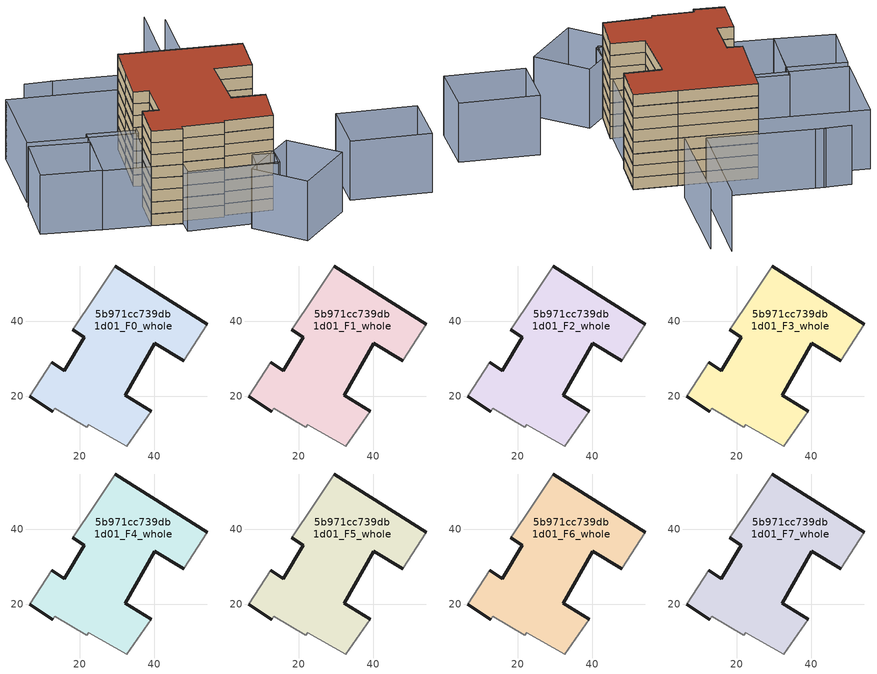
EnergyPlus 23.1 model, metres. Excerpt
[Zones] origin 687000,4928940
5b971cc739db1d01_F0_whole
 floor ground (EU_floor_Construction): 39.11,15.9 32.14,20.26 40.06,34.09 47.8,29.4 54.18,39.28 45.39,44.75 29.49,54.88 24.17,46.79 18.08,37.77 21.21,35.71 15.77,26.81 12.42,29.01 6.53,19.9 12.68,15.78 13.31,16.78 21.81,11.59 22.43,12.28 32.55,6.59 z0
 wall outside (EU_wall_Construction): 12.42,29.01 15.77,26.81 21.21,35.71 18.08,37.77 / 29.49,54.88 45.39,44.75 54.18,39.28 / 47.8,29.4 40.06,34.09 32.14,20.26 39.11,15.9 / 12.68,15.78 6.53,19.9 z0:3
 wall adiabatic (EU_wall_Construction): 6.53,19.9 12.42,29.01 / 18.08,37.77 24.17,46.79 29.49,54.88 / 54.18,39.28 47.8,29.4 / 39.11,15.9 32.55,6.59 22.43,12.28 21.81,11.59 13.31,16.78 12.68,15.78 z0:3
5b971cc739db1d01_F1_whole
 floor to 5b971cc739db1d01_F0_whole (EU_floor_Construction): 39.11,15.9 32.13,20.26 40.05,34.09 47.79,29.4 54.17,39.28 45.38,44.75 29.49,54.88 24.17,46.79 18.08,37.77 21.21,35.71 15.77,26.81 12.42,29.01 6.53,19.9 12.68,15.78 13.3,16.78 21.81,11.59 22.42,12.28 32.54,6.59 z3
 wall outside (EU_wall_Construction): 12.42,29.01 15.77,26.81 21.21,35.71 18.08,37.77 / 29.49,54.88 45.39,44.75 54.18,39.28 / 47.8,29.4 40.06,34.09 32.14,20.26 39.11,15.9 / 12.68,15.78 6.53,19.9 z3:6
 wall adiabatic (EU_wall_Construction): 6.53,19.9 12.42,29.01 / 18.08,37.77 24.17,46.79 29.49,54.88 / 54.18,39.28 47.8,29.4 / 39.11,15.9 32.55,6.59 22.43,12.28 21.81,11.59 13.31,16.78 12.68,15.78 z3:6
5b971cc739db1d01_F2_whole
 floor to 5b971cc739db1d01_F1_whole (EU_floor_Construction): 39.11,15.9 32.13,20.26 40.05,34.09 47.79,29.4 54.17,39.28 45.38,44.75 29.49,54.88 24.17,46.79 18.08,37.77 21.21,35.71 15.77,26.81 12.42,29.01 6.53,19.9 12.68,15.78 13.3,16.78 21.81,11.59 22.42,12.28 32.54,6.59 z6
 wall outside (EU_wall_Construction): 12.42,29.01 15.77,26.81 21.21,35.71 18.08,37.77 / 29.49,54.88 45.39,44.75 54.18,39.28 / 47.8,29.4 40.06,34.09 32.14,20.26 39.11,15.9 / 12.68,15.78 6.53,19.9 z6:9
 wall adiabatic (EU_wall_Construction): 6.53,19.9 12.42,29.01 / 18.08,37.77 24.17,46.79 29.49,54.88 / 54.18,39.28 47.8,29.4 / 39.11,15.9 32.55,6.59 22.43,12.28 21.81,11.59 13.31,16.78 12.68,15.78 z6:9
5b971cc739db1d01_F3_whole
 floor to 5b971cc739db1d01_F2_whole (EU_floor_Construction): 39.11,15.9 32.13,20.26 40.05,34.09 47.79,29.4 54.17,39.28 45.38,44.75 29.49,54.88 24.17,46.79 18.08,37.77 21.21,35.71 15.77,26.81 12.42,29.01 6.53,19.9 12.68,15.78 13.3,16.78 21.81,11.59 22.42,12.28 32.54,6.59 z9
 wall outside (EU_wall_Construction): 12.42,29.01 15.77,26.81 21.21,35.71 18.08,37.77 / 29.49,54.88 45.39,44.75 54.18,39.28 / 47.8,29.4 40.06,34.09 32.14,20.26 39.11,15.9 / 12.68,15.78 6.53,19.9 z9:12
 wall adiabatic (EU_wall_Construction): 6.53,19.9 12.42,29.01 / 18.08,37.77 24.17,46.79 29.49,54.88 / 54.18,39.28 47.8,29.4 / 39.11,15.9 32.55,6.59 22.43,12.28 21.81,11.59 13.31,16.78 12.68,15.78 z9:12
5b971cc739db1d01_F4_whole
 floor to 5b971cc739db1d01_F3_whole (EU_floor_Construction): 39.11,15.9 32.13,20.26 40.05,34.09 47.79,29.4 54.17,39.28 45.38,44.75 29.49,54.88 24.17,46.79 18.08,37.77 21.21,35.71 15.77,26.81 12.42,29.01 6.53,19.9 12.68,15.78 13.3,16.78 21.81,11.59 22.42,12.28 32.54,6.59 z12
 wall outside (EU_wall_Construction): 12.42,29.01 15.77,26.81 21.21,35.71 18.08,37.77 / 29.49,54.88 45.39,44.75 54.18,39.28 / 47.8,29.4 40.06,34.09 32.14,20.26 39.11,15.9 / 12.68,15.78 6.53,19.9 z12:15
 wall adiabatic (EU_wall_Construction): 6.53,19.9 12.42,29.01 / 18.08,37.77 24.17,46.79 29.49,54.88 / 54.18,39.28 47.8,29.4 / 39.11,15.9 32.55,6.59 22.43,12.28 21.81,11.59 13.31,16.78 12.68,15.78 z12:15
5b971cc739db1d01_F5_whole
 floor to 5b971cc739db1d01_F4_whole (EU_floor_Construction): 39.11,15.9 32.13,20.26 40.05,34.09 47.79,29.4 54.17,39.28 45.38,44.75 29.49,54.88 24.17,46.79 18.08,37.77 21.21,35.71 15.77,26.81 12.42,29.01 6.53,19.9 12.68,15.78 13.3,16.78 21.81,11.59 22.42,12.28 32.54,6.59 z15
 wall outside (EU_wall_Construction): 12.42,29.01 15.77,26.81 21.21,35.71 18.08,37.77 / 29.49,54.88 45.39,44.75 54.18,39.28 / 47.8,29.4 40.06,34.09 32.14,20.26 39.11,15.9 / 12.68,15.78 6.53,19.9 z15:18
 wall adiabatic (EU_wall_Construction): 6.53,19.9 12.42,29.01 / 18.08,37.77 24.17,46.79 29.49,54.88 / 54.18,39.28 47.8,29.4 / 39.11,15.9 32.55,6.59 22.43,12.28 21.81,11.59 13.31,16.78 12.68,15.78 z15:18
5b971cc739db1d01_F6_whole
 floor to 5b971cc739db1d01_F5_whole (EU_floor_Construction): 39.11,15.9 32.13,20.26 40.05,34.09 47.79,29.4 54.17,39.28 45.38,44.75 29.49,54.88 24.17,46.79 18.08,37.77 21.21,35.71 15.77,26.81 12.42,29.01 6.53,19.9 12.68,15.78 13.3,16.78 21.81,11.59 22.42,12.28 32.54,6.59 z18
 wall outside (EU_wall_Construction): 12.42,29.01 15.77,26.81 21.21,35.71 18.08,37.77 / 29.49,54.88 45.39,44.75 54.18,39.28 / 47.8,29.4 40.06,34.09 32.14,20.26 39.11,15.9 / 12.68,15.78 6.53,19.9 z18:21
 wall adiabatic (EU_wall_Construction): 6.53,19.9 12.42,29.01 / 18.08,37.77 24.17,46.79 29.49,54.88 / 54.18,39.28 47.8,29.4 / 39.11,15.9 32.55,6.59 22.43,12.28 21.81,11.59 13.31,16.78 12.68,15.78 z18:21
5b971cc739db1d01_F7_whole
 floor to 5b971cc739db1d01_F6_whole (EU_floor_Construction): 39.11,15.9 32.13,20.26 40.05,34.09 47.79,29.4 54.17,39.28 45.38,44.75 29.49,54.88 24.17,46.79 18.08,37.77 21.21,35.71 15.77,26.81 12.42,29.01 6.53,19.9 12.68,15.78 13.3,16.78 21.81,11.59 22.42,12.28 32.54,6.59 z21
 wall outside (EU_wall_Construction): 12.42,29.01 15.77,26.81 21.21,35.71 18.08,37.77 / 29.49,54.88 45.39,44.75 54.18,39.28 / 47.8,29.4 40.06,34.09 32.14,20.26 39.11,15.9 / 12.68,15.78 6.53,19.9 z21:24
 wall adiabatic (EU_wall_Construction): 6.53,19.9 12.42,29.01 / 18.08,37.77 24.17,46.79 29.49,54.88 / 54.18,39.28 47.8,29.4 / 39.11,15.9 32.55,6.59 22.43,12.28 21.81,11.59 13.31,16.78 12.68,15.78 z21:24
 roof outside (EU_roof_Construction): 45.39,44.75 54.18,39.28 47.8,29.4 40.06,34.09 32.14,20.26 39.11,15.9 32.55,6.59 22.43,12.28 21.81,11.59 13.31,16.78 12.68,15.78 6.53,19.9 12.42,29.01 15.77,26.81 21.21,35.71 18.08,37.77 24.17,46.79 29.49,54.88 z24
shading: 32.32,6.23 53.37,39.79 / 23.62,67.76 16.17,71.89 / 48.76,50.63 63.25,74.3 / 60.72,78.56 45.16,53.99 / 45.16,53.99 21.65,68.88 / 31.8,5.59 28.8,1.09 / 28.8,1.09 24.59,3.9 / 24.59,3.9 27.59,8.4 / 27.59,8.4 31.8,5.59 / 43.4,-4.92 26.98,-10.59 / 26.98,-10.59 22.27,3.04 / 22.27,3.04 38.69,8.71 / 38.69,8.71 43.4,-4.92 / 56.55,10.95 72.96,1.1 / 72.96,1.1 65.27,-11.71 / 65.27,-11.71 48.86,-1.86 / 48.86,-1.86 56.55,10.95 / 13.52,17.29 32.55,6.59 / 32.55,6.59 29.64,1.42 / 29.64,1.42 10.62,12.12 / 10.62,12.12 13.52,17.29 / 17.26,36.5 6.53,19.9 / 6.53,19.9 -2.97,26.04 / -2.97,26.04 7.76,42.64 / 7.76,42.64 17.26,36.5 / 5.6,38.99 -2.85,26.22 / -2.85,26.22 -14.91,34.2 / -14.91,34.2 -6.46,46.97 / -6.46,46.97 5.6,38.99 / 7.46,68.78 29.49,54.88 / 29.49,54.88 16.84,34.85 / 16.84,34.85 -5.18,48.75 / -5.18,48.75 7.46,68.78 z0:15
[Building]
EU S2 Campaign: North Axis=0; Terrain=City; Solar Distribution=FullExterior
[Site:Location]
Bologna: Latitude=44.5; Longitude=11.25; Time Zone=1; Elevation=37
[SizingPeriod:WeatherFileDays]
AnnualSizingPeriod: Begin Month=1; Begin Day of Month=1; End Month=12; End Day of Month=31; Day of Week for Start Day=Monday; Use Weather File Daylight Saving Period=No; Use Weather File Rain and Snow Indicators=No
[MATERIAL]
EU_InternalMass_Material: Roughness=MediumRough; Thickness=0.1; Conductivity=1; Density=1800; Specific Heat=900; Thermal Absorptance=0.9; Solar Absorptance=0.7; Visible Absorptance=0.7
[MATERIAL:NOMASS] Roughness=MediumRough; Thermal Absorptance=0.9; Solar Absorptance=0.7; Visible Absorptance=0.7
Name | Thermal Resistance
EU_wall_NoMass | 0.905828
EU_roof_NoMass | 0.37593
EU_floor_NoMass | 0.67114
[CONSTRUCTION]
EU_wall_Construction: EU_wall_NoMass
EU_roof_Construction: EU_roof_NoMass
EU_floor_Construction: EU_floor_NoMass
EU_InternalMass_Construction: EU_InternalMass_Material
[ZONE] Type=1; Multiplier=1; Ceiling Height=autocalculate; Volume=3031.76; Floor Area=autocalculate; Part of Total Floor Area=Yes
5b971cc739db1d01_F0_whole; 5b971cc739db1d01_F1_whole; 5b971cc739db1d01_F2_whole; 5b971cc739db1d01_F3_whole; 5b971cc739db1d01_F4_whole; 5b971cc739db1d01_F5_whole; 5b971cc739db1d01_F6_whole; 5b971cc739db1d01_F7_whole
[INTERNALMASS] Construction=EU_InternalMass_Construction; Surface Area=1010.59
Name | Zone or ZoneList
5b971cc739db1d01_F0_whole_EU_InternalMass | 5b971cc739db1d01_F0_whole
5b971cc739db1d01_F1_whole_EU_InternalMass | 5b971cc739db1d01_F1_whole
5b971cc739db1d01_F2_whole_EU_InternalMass | 5b971cc739db1d01_F2_whole
5b971cc739db1d01_F3_whole_EU_InternalMass | 5b971cc739db1d01_F3_whole
5b971cc739db1d01_F4_whole_EU_InternalMass | 5b971cc739db1d01_F4_whole
5b971cc739db1d01_F5_whole_EU_InternalMass | 5b971cc739db1d01_F5_whole
5b971cc739db1d01_F6_whole_EU_InternalMass | 5b971cc739db1d01_F6_whole
5b971cc739db1d01_F7_whole_EU_InternalMass | 5b971cc739db1d01_F7_whole
[OTHEREQUIPMENT] Fuel Type=Electricity; Design Level Calculation Method=Watts/Area; Power per Zone Floor Area=1; Fraction Latent=0; Fraction Radiant=0; Fraction Lost=0; Carbon Dioxide Generation Rate=0; EndUse Subcategory=EU_Step8_InternalGains
Name | Zone or ZoneList or Space or SpaceList | Schedule
EU_Step8_InternalGain_5b971cc739db1d01_F0_whole_f000 | 5b971cc739db1d01_F0_whole | EU_Step8_GainSchedule_5b971cc739db1d01_F0_whole_f000
EU_Step8_InternalGain_5b971cc739db1d01_F1_whole_f000 | 5b971cc739db1d01_F1_whole | EU_Step8_GainSchedule_5b971cc739db1d01_F1_whole_f000
EU_Step8_InternalGain_5b971cc739db1d01_F2_whole_f000 | 5b971cc739db1d01_F2_whole | EU_Step8_GainSchedule_5b971cc739db1d01_F2_whole_f000
EU_Step8_InternalGain_5b971cc739db1d01_F3_whole_f000 | 5b971cc739db1d01_F3_whole | EU_Step8_GainSchedule_5b971cc739db1d01_F3_whole_f000
EU_Step8_InternalGain_5b971cc739db1d01_F4_whole_f000 | 5b971cc739db1d01_F4_whole | EU_Step8_GainSchedule_5b971cc739db1d01_F4_whole_f000
EU_Step8_InternalGain_5b971cc739db1d01_F5_whole_f000 | 5b971cc739db1d01_F5_whole | EU_Step8_GainSchedule_5b971cc739db1d01_F5_whole_f000
EU_Step8_InternalGain_5b971cc739db1d01_F6_whole_f000 | 5b971cc739db1d01_F6_whole | EU_Step8_GainSchedule_5b971cc739db1d01_F6_whole_f000
EU_Step8_InternalGain_5b971cc739db1d01_F7_whole_f000 | 5b971cc739db1d01_F7_whole | EU_Step8_GainSchedule_5b971cc739db1d01_F7_whole_f000
[ZONEVENTILATION:DESIGNFLOWRATE] Schedule=EU_AlwaysOn; Design Flow Rate Calculation Method=AirChanges/Hour; Air Changes per Hour=0.73129; Ventilation Type=Natural; Fan Pressure Rise=0; Fan Total Efficiency=1; Constant Term Coefficient=1; Temperature Term Coefficient=0; Velocity Term Coefficient=0; Velocity Squared Term Coefficient=0; Minimum Indoor Temperature=-100; Maximum Indoor Temperature=100; Delta Temperature=-100; Minimum Outdoor Temperature=-100; Maximum Outdoor Temperature=100; Maximum Wind Speed=40
Name | Zone or ZoneList or Space or SpaceList
EU_ConstantAir_5b971cc739db1d01_F0_whole | 5b971cc739db1d01_F0_whole
EU_ConstantAir_5b971cc739db1d01_F1_whole | 5b971cc739db1d01_F1_whole
EU_ConstantAir_5b971cc739db1d01_F2_whole | 5b971cc739db1d01_F2_whole
EU_ConstantAir_5b971cc739db1d01_F3_whole | 5b971cc739db1d01_F3_whole
EU_ConstantAir_5b971cc739db1d01_F4_whole | 5b971cc739db1d01_F4_whole
EU_ConstantAir_5b971cc739db1d01_F5_whole | 5b971cc739db1d01_F5_whole
EU_ConstantAir_5b971cc739db1d01_F6_whole | 5b971cc739db1d01_F6_whole
EU_ConstantAir_5b971cc739db1d01_F7_whole | 5b971cc739db1d01_F7_whole
[HVACTEMPLATE:THERMOSTAT] Constant Heating Setpoint=20; Constant Cooling Setpoint=50
EU_HeatOnly_5b971cc739db1d01_F0_whole; EU_HeatOnly_5b971cc739db1d01_F1_whole; EU_HeatOnly_5b971cc739db1d01_F2_whole; EU_HeatOnly_5b971cc739db1d01_F3_whole; EU_HeatOnly_5b971cc739db1d01_F4_whole; EU_HeatOnly_5b971cc739db1d01_F5_whole; EU_HeatOnly_5b971cc739db1d01_F6_whole; EU_HeatOnly_5b971cc739db1d01_F7_whole
[HVACTEMPLATE:ZONE:IDEALLOADSAIRSYSTEM] System Availability Schedule=EU_AlwaysOn; Maximum Heating Supply Air Temperature=50; Minimum Cooling Supply Air Temperature=13; Maximum Heating Supply Air Humidity Ratio=0.0156; Minimum Cooling Supply Air Humidity Ratio=0.0077; Heating Limit=NoLimit; Cooling Limit=NoLimit; Heating Availability Schedule=EU_AlwaysOn; Cooling Availability Schedule=EU_CoolingOff; Dehumidification Control Type=ConstantSensibleHeatRatio; Cooling Sensible Heat Ratio=0.7; Dehumidification Setpoint=60; Humidification Control Type=None; Humidification Setpoint=30; Outdoor Air Method=None; Outdoor Air Flow Rate per Person=0.00944; Outdoor Air Flow Rate per Zone Floor Area=0; Outdoor Air Flow Rate per Zone=0; Demand Controlled Ventilation Type=None; Outdoor Air Economizer Type=NoEconomizer; Heat Recovery Type=None; Sensible Heat Recovery Effectiveness=0.7; Latent Heat Recovery Effectiveness=0.65
Name | Template Thermostat
5b971cc739db1d01_F0_whole | EU_HeatOnly_5b971cc739db1d01_F0_whole
5b971cc739db1d01_F1_whole | EU_HeatOnly_5b971cc739db1d01_F1_whole
5b971cc739db1d01_F2_whole | EU_HeatOnly_5b971cc739db1d01_F2_whole
5b971cc739db1d01_F3_whole | EU_HeatOnly_5b971cc739db1d01_F3_whole
5b971cc739db1d01_F4_whole | EU_HeatOnly_5b971cc739db1d01_F4_whole
5b971cc739db1d01_F5_whole | EU_HeatOnly_5b971cc739db1d01_F5_whole
5b971cc739db1d01_F6_whole | EU_HeatOnly_5b971cc739db1d01_F6_whole
5b971cc739db1d01_F7_whole | EU_HeatOnly_5b971cc739db1d01_F7_whole
[SIZING:ZONE] Zone Cooling Design Supply Air Temperature Input Method=SupplyAirTemperature; Zone Cooling Design Supply Air Temperature=13; Zone Heating Design Supply Air Temperature Input Method=SupplyAirTemperature; Zone Heating Design Supply Air Temperature=50; Zone Cooling Design Supply Air Humidity Ratio=0.008; Zone Heating Design Supply Air Humidity Ratio=0.008; Cooling Design Air Flow Method=DesignDay; Cooling Design Air Flow Rate=0; Cooling Minimum Air Flow per Zone Floor Area=0.000762; Cooling Minimum Air Flow=0; Cooling Minimum Air Flow Fraction=0.2; Heating Design Air Flow Method=DesignDay; Heating Design Air Flow Rate=0; Heating Maximum Air Flow per Zone Floor Area=0.002032; Heating Maximum Air Flow=0.141576; Heating Maximum Air Flow Fraction=0.3; Account for Dedicated Outdoor Air System=No; Dedicated Outdoor Air System Control Strategy=NeutralSupplyAir; Dedicated Outdoor Air Low Setpoint Temperature for Design=autosize; Dedicated Outdoor Air High Setpoint Temperature for Design=autosize; Zone Load Sizing Method=Sensible Load Only No Latent Load; Zone Latent Cooling Design Supply Air Humidity Ratio Input Method=HumidityRatioDifference; Zone Cooling Design Supply Air Humidity Ratio Difference=0.005; Zone Latent Heating Design Supply Air Humidity Ratio Input Method=HumidityRatioDifference; Zone Humidification Design Supply Air Humidity Ratio Difference=0.005
5b971cc739db1d01_F0_whole; 5b971cc739db1d01_F1_whole; 5b971cc739db1d01_F2_whole; 5b971cc739db1d01_F3_whole; 5b971cc739db1d01_F4_whole; 5b971cc739db1d01_F5_whole; 5b971cc739db1d01_F6_whole; 5b971cc739db1d01_F7_whole
[SCHEDULE:CONSTANT]
Name | Hourly Value
EU_AlwaysOn | 1
EU_CoolingOff | 0
[SCHEDULE:FILE] Column Number=1; Rows to Skip at Top=0; Number of Hours of Data=8760; Column Separator=Comma; Interpolate to Timestep=No; Minutes per Item=60; Adjust Schedule for Daylight Savings=Yes
Name | File
EU_Step8_GainSchedule_5b971cc739db1d01_F0_whole_f000 | ../../schedules/5b971cc739db1d01/5b971cc739db1d01_F0_whole_f000_gain.csv
EU_Step8_GainSchedule_5b971cc739db1d01_F1_whole_f000 | ../../schedules/5b971cc739db1d01/5b971cc739db1d01_F1_whole_f000_gain.csv
EU_Step8_GainSchedule_5b971cc739db1d01_F2_whole_f000 | ../../schedules/5b971cc739db1d01/5b971cc739db1d01_F2_whole_f000_gain.csv
EU_Step8_GainSchedule_5b971cc739db1d01_F3_whole_f000 | ../../schedules/5b971cc739db1d01/5b971cc739db1d01_F3_whole_f000_gain.csv
EU_Step8_GainSchedule_5b971cc739db1d01_F4_whole_f000 | ../../schedules/5b971cc739db1d01/5b971cc739db1d01_F4_whole_f000_gain.csv
EU_Step8_GainSchedule_5b971cc739db1d01_F5_whole_f000 | ../../schedules/5b971cc739db1d01/5b971cc739db1d01_F5_whole_f000_gain.csv
EU_Step8_GainSchedule_5b971cc739db1d01_F6_whole_f000 | ../../schedules/5b971cc739db1d01/5b971cc739db1d01_F6_whole_f000_gain.csv
EU_Step8_GainSchedule_5b971cc739db1d01_F7_whole_f000 | ../../schedules/5b971cc739db1d01/5b971cc739db1d01_F7_whole_f000_gain.csv
